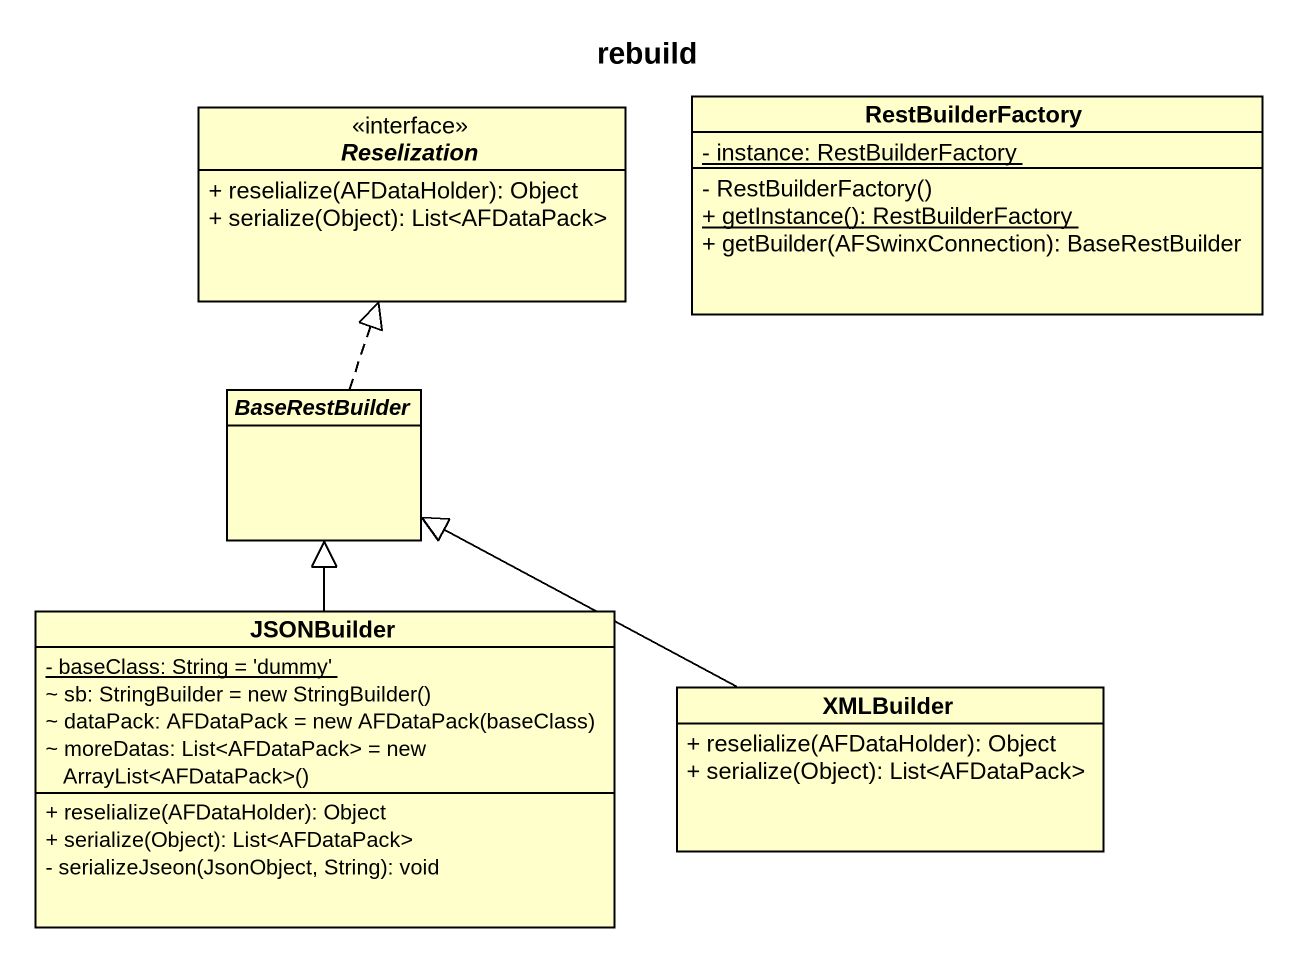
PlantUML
@startuml
title rebuild
hide circle
hide empty members
skinparam classAttributeIconSize 0
interface Reselization <<interface>> {
  + reselialize(AFDataHolder): Object
  + serialize(Object): List<AFDataPack>
}
class RestBuilderFactory {
  {static} - instance: RestBuilderFactory
  - RestBuilderFactory()
  {static} + getInstance(): RestBuilderFactory
  + getBuilder(AFSwinxConnection): BaseRestBuilder
}
abstract class BaseRestBuilder
class JSONBuilder {
  {static} - baseClass: String = 'dummy'
  {field} ~ sb: StringBuilder = new StringBuilder()
  {field} ~ dataPack: AFDataPack = new AFDataPack(baseClass)
  {field} ~ moreDatas: List<AFDataPack> = new ArrayList<AFDataPack>()
  + reselialize(AFDataHolder): Object
  + serialize(Object): List<AFDataPack>
  - serializeJseon(JsonObject, String): void
}
class XMLBuilder {
  + reselialize(AFDataHolder): Object
  + serialize(Object): List<AFDataPack>
}
BaseRestBuilder .up.|> Reselization
JSONBuilder -up-|> BaseRestBuilder
XMLBuilder -left-|> BaseRestBuilder
@enduml
